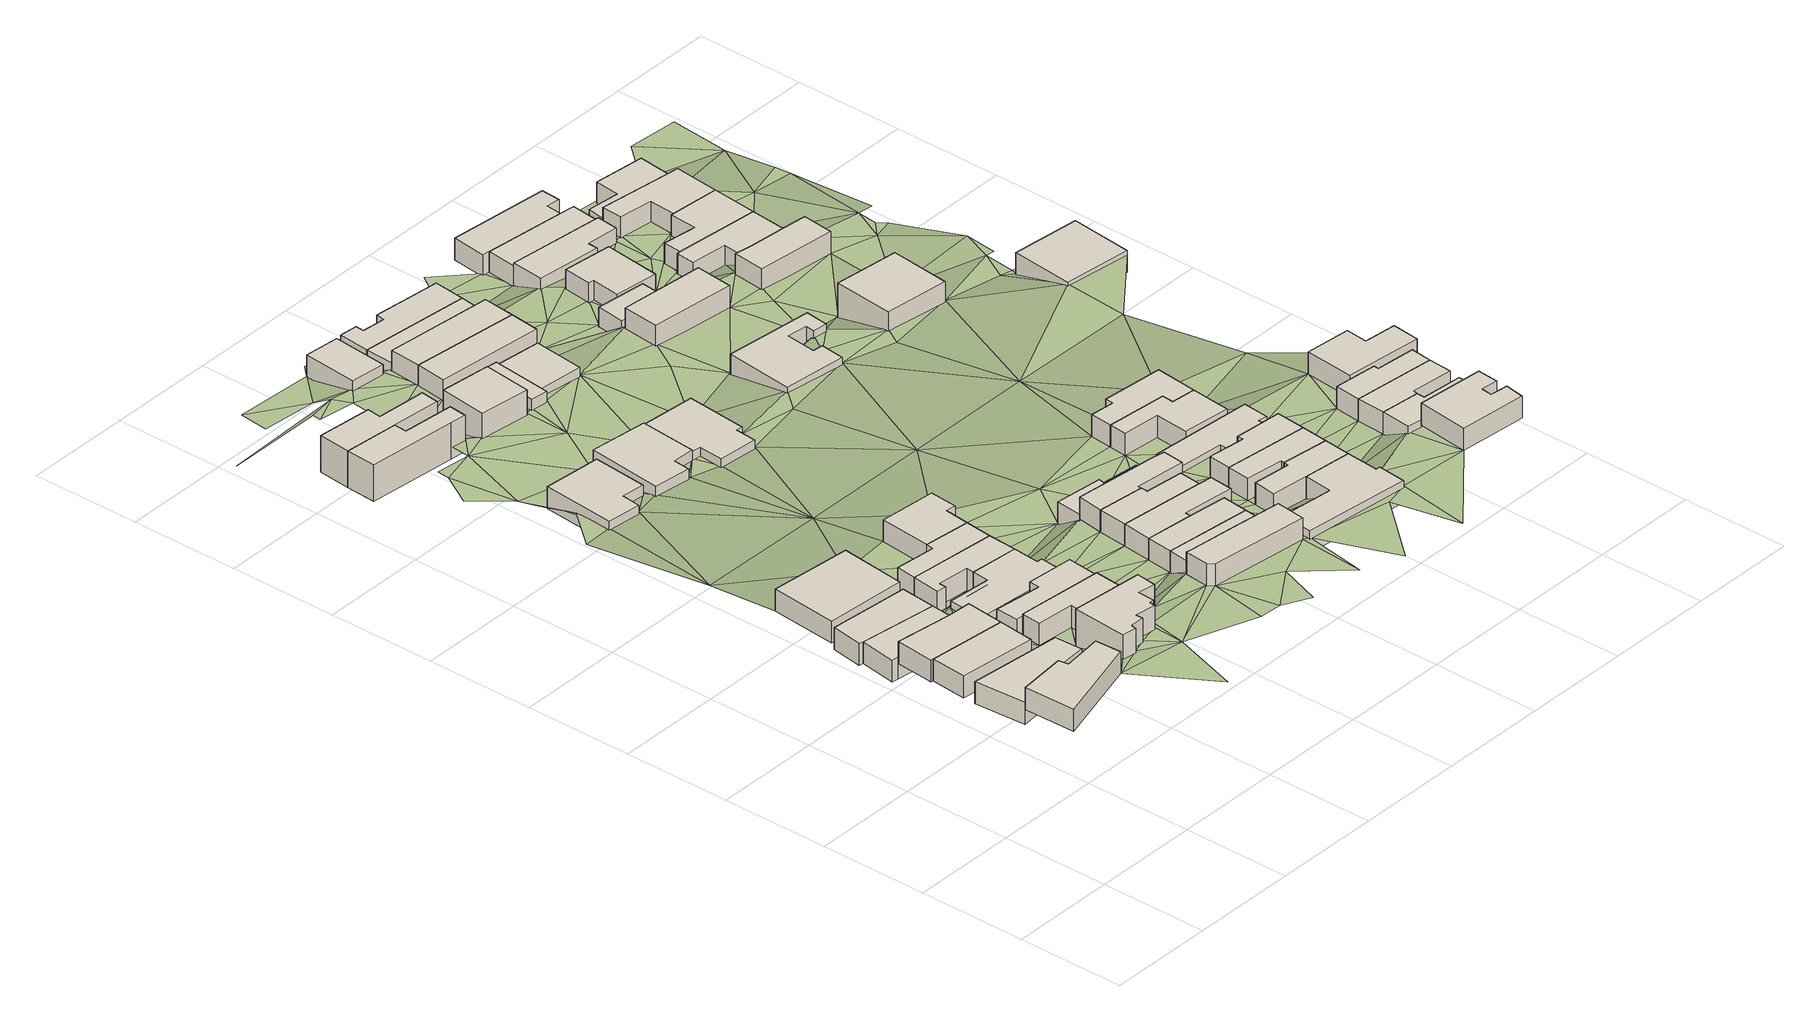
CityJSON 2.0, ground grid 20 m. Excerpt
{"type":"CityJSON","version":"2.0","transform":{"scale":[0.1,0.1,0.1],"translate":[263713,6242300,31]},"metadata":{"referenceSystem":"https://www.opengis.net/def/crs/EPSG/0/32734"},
"CityObjects":{
"building1":{"type":"Building","attributes":{"address":"45 Upper Park Road Walmer Estate Cape Town","building":"house","building:levels":1,"building_height":4.1,"plus_code":"4FRW3C8V+QG3","ground_height":52.94,"roof_height":57.04},"geometry":[{"type":"Solid","lod":"1","boundaries":[[[[0,1,2,3]],[[1,4,5,2]],[[4,6,7,5]],[[6,8,9,7]],[[8,10,11,9]],[[10,0,3,11]],[[3,2,5,7,9,11]],[[10,8,6,4,1,0]]]]}]},
"building2":{"type":"Building","attributes":{"address":"43 Upper Park Road Walmer Estate Cape Town","building":"house","building:levels":1,"building_height":4.1,"plus_code":"4FRW3C8V+QGM","ground_height":50.14,"roof_height":54.24},"geometry":[{"type":"Solid","lod":"1","boundaries":[[[[12,13,14,15]],[[13,16,17,14]],[[16,18,19,17]],[[18,20,21,19]],[[20,22,23,21]],[[22,12,15,23]],[[15,14,17,19,21,23]],[[22,20,18,16,13,12]]]]}]},
"building3":{"type":"Building","attributes":{"address":"41 Upper Park Road Walmer Estate Cape Town","building":"house","building:levels":1,"building_height":4.1,"plus_code":"4FRW3C8V+RGF","ground_height":50.14,"roof_height":54.24},"geometry":[{"type":"Solid","lod":"1","boundaries":[[[[24,25,26,27]],[[25,28,29,26]],[[28,30,31,29]],[[30,24,27,31]],[[27,26,29,31]],[[30,28,25,24]]]]}]},
"building4":{"type":"Building","attributes":{"address":"39 Upper Park Road Walmer Estate Cape Town","building":"house","building:levels":1,"building_height":4.1,"plus_code":"4FRW3C8V+RGV","ground_height":50.14,"roof_height":54.24},"geometry":[{"type":"Solid","lod":"1","boundaries":[[[[30,32,33,31]],[[32,34,35,33]],[[34,36,37,35]],[[36,38,39,37]],[[38,24,27,39]],[[24,30,31,27]],[[31,33,35,37,39,27]],[[24,38,36,34,32,30]]]]}]},
"building5":{"type":"Building","attributes":{"address":"37 Upper Park Road Walmer Estate Cape Town","building":"house","building:levels":1,"building_height":4.1,"plus_code":"4FRW3C8V+VGF","ground_height":47.2,"roof_height":51.3},"geometry":[{"type":"Solid","lod":"1","boundaries":[[[[40,41,42,43]],[[41,44,45,42]],[[44,46,47,45]],[[46,48,49,47]],[[48,50,51,49]],[[50,52,53,51]],[[52,40,43,53]],[[43,42,45,47,49,51,53]],[[52,50,48,46,44,41,40]]]]}]},
"building6":{"type":"Building","attributes":{"address":"35 Upper Park Road Walmer Estate Cape Town","building":"house","building:levels":1,"building_height":4.1,"plus_code":"4FRW3C8V+VGV","ground_height":47.2,"roof_height":51.3},"geometry":[{"type":"Solid","lod":"1","boundaries":[[[[48,54,55,49]],[[54,56,57,55]],[[56,58,59,57]],[[58,50,51,59]],[[50,48,49,51]],[[49,55,57,59,51]],[[50,58,56,54,48]]]]}]},
"building7":{"type":"Building","attributes":{"address":"33 Upper Park Road Walmer Estate Cape Town","building":"house","building:levels":1,"building_height":4.1,"plus_code":"4FRW3C8V+WGP","ground_height":47.2,"roof_height":51.3},"geometry":[{"type":"Solid","lod":"1","boundaries":[[[[60,61,62,63]],[[61,64,65,62]],[[64,66,67,65]],[[66,60,63,67]],[[63,62,65,67]],[[66,64,61,60]]]]}]},
"building8":{"type":"Building","attributes":{"address":"48 Upper Coventry Road Walmer Estate Cape Town","building":"house","building:levels":2,"building_height":6.9,"plus_code":"4FRW3C8V+QHH","ground_height":50.46,"roof_height":57.36},"geometry":[{"type":"Solid","lod":"1","boundaries":[[[[68,69,70,71]],[[69,72,73,70]],[[72,74,75,73]],[[74,76,77,75]],[[76,78,79,77]],[[78,80,81,79]],[[80,82,83,81]],[[82,84,85,83]],[[84,86,87,85]],[[86,88,89,87]],[[88,90,91,89]],[[90,68,71,91]],[[71,70,73,75,77,79,81,83,85,87,89,91]],[[90,88,86,84,82,80,78,76,74,72,69,68]]]]}]},
"building9":{"type":"Building","attributes":{"address":"46 Upper Coventry Road Walmer Estate Cape Town","building":"house","building:levels":1,"building_height":4.1,"plus_code":"4FRW3C8V+RJ2","ground_height":50.46,"roof_height":54.56},"geometry":[{"type":"Solid","lod":"1","boundaries":[[[[92,93,94,95]],[[93,96,97,94]],[[96,98,99,97]],[[98,100,101,99]],[[100,102,103,101]],[[102,92,95,103]],[[95,94,97,99,101,103]],[[102,100,98,96,93,92]]]]}]},
"building10":{"type":"Building","attributes":{"address":"44 Upper Coventry Road Walmer Estate Cape Town","building":"house","building:levels":1,"building_height":4.1,"plus_code":"4FRW3C8V+RJC","ground_height":50.14,"roof_height":54.24},"geometry":[{"type":"Solid","lod":"1","boundaries":[[[[104,105,106,107]],[[105,108,109,106]],[[108,110,111,109]],[[110,112,113,111]],[[112,114,115,113]],[[114,116,117,115]],[[116,104,107,117]],[[107,106,109,111,113,115,117]],[[116,114,112,110,108,105,104]]]]}]},
"building11":{"type":"Building","attributes":{"address":"42 Upper Coventry Road Walmer Estate Cape Town","building":"house","building:levels":1,"building_height":4.1,"plus_code":"4FRW3C8V+VJ6","ground_height":47.3,"roof_height":51.4},"geometry":[{"type":"Solid","lod":"1","boundaries":[[[[118,119,120,121]],[[119,122,123,120]],[[122,124,125,123]],[[124,126,127,125]],[[126,128,129,127]],[[128,130,131,129]],[[130,132,133,131]],[[132,118,121,133]],[[121,120,123,125,127,129,131,133]],[[132,130,128,126,124,122,119,118]]]]}]},
"building12":{"type":"Building","attributes":{"address":"40 Upper Coventry Road Walmer Estate Cape Town","building":"house","building:levels":1,"building_height":4.1,"plus_code":"4FRW3C8V+VJR","ground_height":47.3,"roof_height":51.4},"geometry":[{"type":"Solid","lod":"1","boundaries":[[[[134,135,136,137]],[[135,138,139,136]],[[138,140,141,139]],[[140,142,143,141]],[[142,144,145,143]],[[144,119,120,145]],[[119,118,121,120]],[[118,134,137,121]],[[137,136,139,141,143,145,120,121]],[[118,119,144,142,140,138,135,134]]]]}]},
"building13":{"type":"Building","attributes":{"address":"38 Upper Coventry Road Walmer Estate Cape Town","building":"house","building:levels":1,"building_height":4.1,"plus_code":"4FRW3C8V+WJ2","ground_height":47.3,"roof_height":51.4},"geometry":[{"type":"Solid","lod":"1","boundaries":[[[[146,147,148,149]],[[147,150,151,148]],[[150,135,136,151]],[[135,134,137,136]],[[134,152,153,137]],[[152,146,149,153]],[[149,148,151,136,137,153]],[[152,134,135,150,147,146]]]]}]},
"building14":{"type":"Building","attributes":{"address":"9 High Street Woodstock Cape Town","building":"house","building:levels":1,"building_height":4.1,"plus_code":"4FRW3C9V+4HM","ground_height":38.11,"roof_height":42.21},"geometry":[{"type":"Solid","lod":"1","boundaries":[[[[154,155,156,157]],[[155,158,159,156]],[[158,160,161,159]],[[160,162,163,161]],[[162,164,165,163]],[[164,154,157,165]],[[157,156,159,161,163,165]],[[164,162,160,158,155,154]]]]}]},
"building15":{"type":"Building","attributes":{"address":"36 Upper Coventry Road Walmer Estate Cape Town","building":"house","building:levels":1,"building_height":4.1,"plus_code":"4FRW3C8V+WJW","ground_height":47.3,"roof_height":51.4},"geometry":[{"type":"Solid","lod":"1","boundaries":[[[[146,152,153,149]],[[152,166,167,153]],[[166,168,169,167]],[[168,170,171,169]],[[170,172,173,171]],[[172,146,149,173]],[[149,153,167,169,171,173]],[[172,170,168,166,152,146]]]]}]},
"building16":{"type":"Building","attributes":{"address":"15 Park Road Woodstock Cape Town","building":"house","building:levels":2,"building_height":6.9,"plus_code":"4FRW3C9V+6GW","ground_height":35.65,"roof_height":42.55},"geometry":[{"type":"Solid","lod":"1","boundaries":[[[[174,175,176,177]],[[175,178,179,176]],[[178,180,181,179]],[[180,182,183,181]],[[182,184,185,183]],[[184,186,187,185]],[[186,174,177,187]],[[177,176,179,181,183,185,187]],[[186,184,182,180,178,175,174]]]]}]},
"building17":{"type":"Building","attributes":{"address":"13 Park Road Woodstock Cape Town","building":"house","building:levels":2,"building_height":6.9,"plus_code":"4FRW3C9V+7G8","ground_height":35.65,"roof_height":42.55},"geometry":[{"type":"Solid","lod":"1","boundaries":[[[[186,184,185,187]],[[184,188,189,185]],[[188,190,191,189]],[[190,192,193,191]],[[192,194,195,193]],[[194,196,197,195]],[[196,186,187,197]],[[187,185,189,191,193,195,197]],[[196,194,192,190,188,184,186]]]]}]},
"building18":{"type":"Building","attributes":{"address":"61 Upper Coventry Road Walmer Estate Cape Town","building":"house","building:levels":1,"building_height":4.1,"plus_code":"4FRW3C8V+QP7","ground_height":53.61,"roof_height":57.71},"geometry":[{"type":"Solid","lod":"1","boundaries":[[[[198,199,200,201]],[[199,202,203,200]],[[202,204,205,203]],[[204,206,207,205]],[[206,208,209,207]],[[208,210,211,209]],[[210,198,201,211]],[[201,200,203,205,207,209,211]],[[210,208,206,204,202,199,198]]]]}]},
"building19":{"type":"Building","attributes":{"address":"59 Upper Coventry Road Walmer Estate Cape Town","building":"house","building:levels":1,"building_height":4.1,"plus_code":"4FRW3C8V+QPM","ground_height":50.73,"roof_height":54.83},"geometry":[{"type":"Solid","lod":"1","boundaries":[[[[212,213,214,215]],[[213,216,217,214]],[[216,218,219,217]],[[218,220,221,219]],[[220,222,223,221]],[[222,212,215,223]],[[215,214,217,219,221,223]],[[222,220,218,216,213,212]]]]}]},
"building20":{"type":"Building","attributes":{"address":"57 Upper Coventry Road Walmer Estate Cape Town","building":"house","building:levels":1,"building_height":4.1,"plus_code":"4FRW3C8V+RP3","ground_height":50.73,"roof_height":54.83},"geometry":[{"type":"Solid","lod":"1","boundaries":[[[[222,220,221,223]],[[220,224,225,221]],[[224,226,227,225]],[[226,228,229,227]],[[228,222,223,229]],[[223,221,225,227,229]],[[228,226,224,220,222]]]]}]},
"building21":{"type":"Building","attributes":{"address":"7 High Street Woodstock Cape Town","building":"house","building:levels":1,"building_height":4.1,"plus_code":"4FRW3C9V+4JM","ground_height":38.11,"roof_height":42.21},"geometry":[{"type":"Solid","lod":"1","boundaries":[[[[230,231,232,233]],[[231,234,235,232]],[[234,236,237,235]],[[236,238,239,237]],[[238,240,241,239]],[[240,230,233,241]],[[233,232,235,237,239,241]],[[240,238,236,234,231,230]]]]}]},
"building22":{"type":"Building","attributes":{"address":"55 Upper Coventry Road Walmer Estate Cape Town","building":"house","building:levels":1,"building_height":4.1,"plus_code":"4FRW3C8V+RPG","ground_height":50.73,"roof_height":54.83},"geometry":[{"type":"Solid","lod":"1","boundaries":[[[[228,226,227,229]],[[226,242,243,227]],[[242,244,245,243]],[[244,246,247,245]],[[246,248,249,247]],[[248,250,251,249]],[[250,228,229,251]],[[229,227,243,245,247,249,251]],[[250,248,246,244,242,226,228]]]]}]},
"building23":{"type":"Building","attributes":{"address":"53 Upper Coventry Road Walmer Estate Cape Town","building":"house","building:levels":1,"building_height":4.1,"plus_code":"4FRW3C8V+RPP","ground_height":50.73,"roof_height":54.83},"geometry":[{"type":"Solid","lod":"1","boundaries":[[[[250,248,249,251]],[[248,252,253,249]],[[252,254,255,253]],[[254,256,257,255]],[[256,258,259,257]],[[258,250,251,259]],[[251,249,253,255,257,259]],[[258,256,254,252,248,250]]]]}]},
"building24":{"type":"Building","attributes":{"address":"6 High Street Woodstock Cape Town","building":"house","building:levels":2,"building_height":6.9,"plus_code":"4FRW3C9V+6JJ","ground_height":35.65,"roof_height":42.55},"geometry":[{"type":"Solid","lod":"1","boundaries":[[[[260,261,262,263]],[[261,264,265,262]],[[264,266,267,265]],[[266,260,263,267]],[[263,262,265,267]],[[266,264,261,260]]]]}]},
"building25":{"type":"Building","attributes":{"address":"51 Upper Coventry Road Walmer Estate Cape Town","building":"house","building:levels":1,"building_height":4.1,"plus_code":"4FRW3C8V+VP4","ground_height":50.73,"roof_height":54.83},"geometry":[{"type":"Solid","lod":"1","boundaries":[[[[258,256,257,259]],[[256,268,269,257]],[[268,270,271,269]],[[270,272,273,271]],[[272,274,275,273]],[[274,276,277,275]],[[276,258,259,277]],[[259,257,269,271,273,275,277]],[[276,274,272,270,268,256,258]]]]}]},
"building26":{"type":"Building","attributes":{"address":"49 Upper Coventry Road Walmer Estate Cape Town","building":"house","building:levels":1,"building_height":4.1,"plus_code":"4FRW3C8V+VPG","ground_height":47.44,"roof_height":51.54},"geometry":[{"type":"Solid","lod":"1","boundaries":[[[[278,279,280,281]],[[279,282,283,280]],[[282,284,285,283]],[[284,286,287,285]],[[286,288,289,287]],[[288,278,281,289]],[[281,280,283,285,287,289]],[[288,286,284,282,279,278]]]]}]},
"building27":{"type":"Building","attributes":{"address":"5 High Street Woodstock Cape Town","building":"house","building:levels":1,"building_height":4.1,"plus_code":"4FRW3C9V+4MF","ground_height":37.8,"roof_height":41.9},"geometry":[{"type":"Solid","lod":"1","boundaries":[[[[290,291,292,293]],[[291,294,295,292]],[[294,296,297,295]],[[296,298,299,297]],[[298,300,301,299]],[[300,302,303,301]],[[302,304,305,303]],[[304,290,293,305]],[[293,292,295,297,299,301,303,305]],[[304,302,300,298,296,294,291,290]]]]}]},
"building28":{"type":"Building","attributes":{"building":"yes","building:levels":1,"building_height":4.1,"plus_code":"4FRW3C9V+8JJ","ground_height":33.13,"roof_height":37.23},"geometry":[{"type":"Solid","lod":"1","boundaries":[[[[306,307,308,309]],[[307,310,311,308]],[[310,312,313,311]],[[312,306,309,313]],[[309,308,311,313]],[[312,310,307,306]]]]}]},
"building29":{"type":"Building","attributes":{"building":"garage","building:levels":1,"building_height":4.1,"plus_code":"4FRW3C9V+6JX","ground_height":35.65,"roof_height":39.75},"geometry":[{"type":"Solid","lod":"1","boundaries":[[[[314,315,316,317]],[[315,318,319,316]],[[318,320,321,319]],[[320,322,323,321]],[[322,314,317,323]],[[317,316,319,321,323]],[[322,320,318,315,314]]]]}]},
"building30":{"type":"Building","attributes":{"address":"48 Upper Duke Street Walmer Estate Cape Town","building":"house","building:levels":1,"building_height":4.1,"plus_code":"4FRW3C8V+QR6","ground_height":50.73,"roof_height":54.83},"geometry":[{"type":"Solid","lod":"1","boundaries":[[[[324,325,326,327]],[[325,328,329,326]],[[328,330,331,329]],[[330,332,333,331]],[[332,334,335,333]],[[334,336,337,335]],[[336,338,339,337]],[[338,324,327,339]],[[327,326,329,331,333,335,337,339]],[[338,336,334,332,330,328,325,324]]]]}]},
"building31":{"type":"Building","attributes":{"address":"28 Coventry Road Woodstock Cape Town","building":"house","building:levels":1,"building_height":4.1,"plus_code":"4FRW3C9V+6MV","ground_height":35.07,"roof_height":39.17},"geometry":[{"type":"Solid","lod":"1","boundaries":[[[[340,341,342,343]],[[341,344,345,342]],[[344,346,347,345]],[[346,340,343,347]],[[343,342,345,347]],[[346,344,341,340]]]]}]},
"building32":{"type":"Building","attributes":{"address":"46 Upper Duke Street Walmer Estate Cape Town","building":"house","building:levels":1,"building_height":4.1,"plus_code":"4FRW3C8V+QRV","ground_height":50.73,"roof_height":54.83},"geometry":[{"type":"Solid","lod":"1","boundaries":[[[[324,348,349,327]],[[348,350,351,349]],[[350,352,353,351]],[[352,354,355,353]],[[354,356,357,355]],[[356,325,326,357]],[[325,324,327,326]],[[327,349,351,353,355,357,326]],[[325,356,354,352,350,348,324]]]]}]},
"building33":{"type":"Building","attributes":{"address":"26 Coventry Road Woodstock Cape Town","building":"house","building:levels":1,"building_height":4.1,"plus_code":"4FRW3C9V+7MF","ground_height":35.07,"roof_height":39.17},"geometry":[{"type":"Solid","lod":"1","boundaries":[[[[358,359,360,361]],[[359,362,363,360]],[[362,364,365,363]],[[364,358,361,365]],[[361,360,363,365]],[[364,362,359,358]]]]}]},
"building34":{"type":"Building","attributes":{"address":"44 Upper Duke Street Walmer Estate Cape Town","building":"house","building:levels":1,"building_height":4.1,"plus_code":"4FRW3C8V+RR7","ground_height":50.73,"roof_height":54.83},"geometry":[{"type":"Solid","lod":"1","boundaries":[[[[348,366,367,349]],[[366,368,369,367]],[[368,370,371,369]],[[370,372,373,371]],[[372,350,351,373]],[[350,348,349,351]],[[349,367,369,371,373,351]],[[350,372,370,368,366,348]]]]}]},
"building35":{"type":"Building","attributes":{"address":"24 Coventry Road Woodstock Cape Town","building":"house","building:levels":1,"building_height":4.1,"plus_code":"4FRW3C9V+8M3","ground_height":35.07,"roof_height":39.17},"geometry":[{"type":"Solid","lod":"1","boundaries":[[[[364,374,375,365]],[[374,376,377,375]],[[376,358,361,377]],[[358,364,365,361]],[[365,375,377,361]],[[358,376,374,364]]]]}]},
"building36":{"type":"Building","attributes":{"address":"42 Upper Duke Street Walmer Estate Cape Town","building":"house","building:levels":1,"building_height":4.1,"plus_code":"4FRW3C8V+RRG","ground_height":50.73,"roof_height":54.83},"geometry":[{"type":"Solid","lod":"1","boundaries":[[[[366,378,379,367]],[[378,380,381,379]],[[380,382,383,381]],[[382,384,385,383]],[[384,368,369,385]],[[368,366,367,369]],[[367,379,381,383,385,369]],[[368,384,382,380,378,366]]]]}]},
"building37":{"type":"Building","attributes":{"address":"22 Coventry Road Woodstock Cape Town","building":"house","building:levels":1,"building_height":4.1,"plus_code":"4FRW3C9V+8MF","ground_height":32.68,"roof_height":36.78},"geometry":[{"type":"Solid","lod":"1","boundaries":[[[[386,387,388,389]],[[387,390,391,388]],[[390,392,393,391]],[[392,386,389,393]],[[389,388,391,393]],[[392,390,387,386]]]]}]},
"building38":{"type":"Building","attributes":{"address":"40 Upper Duke Street Walmer Estate Cape Town","building":"house","building:levels":1,"building_height":4.1,"plus_code":"4FRW3C8V+VR8","ground_height":47.42,"roof_height":51.52},"geometry":[{"type":"Solid","lod":"1","boundaries":[[[[394,395,396,397]],[[395,398,399,396]],[[398,400,401,399]],[[400,402,403,401]],[[402,404,405,403]],[[404,406,407,405]],[[406,408,409,407]],[[408,394,397,409]],[[397,396,399,401,403,405,407,409]],[[408,406,404,402,400,398,395,394]]]]}]},
"building39":{"type":"Building","attributes":{"address":"20 Coventry Road Woodstock Cape Town","building":"house","building:levels":1,"building_height":4.1,"plus_code":"4FRW3C9V+8MV","ground_height":32.68,"roof_height":36.78},"geometry":[{"type":"Solid","lod":"1","boundaries":[[[[387,410,411,388]],[[410,412,413,411]],[[412,414,415,413]],[[414,416,417,415]],[[416,418,419,417]],[[418,420,421,419]],[[420,390,391,421]],[[390,387,388,391]],[[388,411,413,415,417,419,421,391]],[[390,420,418,416,414,412,410,387]]]]}]},
"building40":{"type":"Building","attributes":{"address":"38 Upper Duke Street Walmer Estate Cape Town","building":"house","building:levels":1,"building_height":4.1,"plus_code":"4FRW3C8V+VRQ","ground_height":47.42,"roof_height":51.52},"geometry":[{"type":"Solid","lod":"1","boundaries":[[[[422,423,424,425]],[[423,426,427,424]],[[426,428,429,427]],[[428,430,431,429]],[[430,432,433,431]],[[432,434,435,433]],[[434,436,437,435]],[[436,422,425,437]],[[425,424,427,429,431,433,435,437]],[[436,434,432,430,428,426,423,422]]]]}]},
"building41":{"type":"Building","attributes":{"address":"36 Upper Duke Street Walmer Estate Cape Town","building":"house","building:levels":1,"building_height":4.1,"plus_code":"4FRW3C8V+WR8","ground_height":47.42,"roof_height":51.52},"geometry":[{"type":"Solid","lod":"1","boundaries":[[[[428,426,427,429]],[[426,423,424,427]],[[423,422,425,424]],[[422,438,439,425]],[[438,440,441,439]],[[440,442,443,441]],[[442,444,445,443]],[[444,428,429,445]],[[429,427,424,425,439,441,443,445]],[[444,442,440,438,422,423,426,428]]]]}]},
"building42":{"type":"Building","attributes":{"address":"31 Coventry Road Woodstock Cape Town","building":"house","building:levels":1,"building_height":4.1,"plus_code":"4FRW3C9V+4QM","ground_height":37.18,"roof_height":41.28},"geometry":[{"type":"Solid","lod":"1","boundaries":[[[[446,447,448,449]],[[447,450,451,448]],[[450,452,453,451]],[[452,454,455,453]],[[454,456,457,455]],[[456,458,459,457]],[[458,460,461,459]],[[460,462,463,461]],[[462,464,465,463]],[[464,446,449,465]],[[449,448,451,453,455,457,459,461,463,465]],[[464,462,460,458,456,454,452,450,447,446]]]]}]},
"building43":{"type":"Building","attributes":{"address":"27 Coventry Road Woodstock Cape Town","building":"house","building:levels":1,"building_height":4.1,"plus_code":"4FRW3C9V+6QW","ground_height":34.33,"roof_height":38.43},"geometry":[{"type":"Solid","lod":"1","boundaries":[[[[466,467,468,469]],[[467,470,471,468]],[[470,472,473,471]],[[472,466,469,473]],[[469,468,471,473]],[[472,470,467,466]]]]}]},
"building44":{"type":"Building","attributes":{"address":"29 Coventry Road Woodstock Cape Town","building":"house","building:levels":1,"building_height":4.1,"plus_code":"4FRW3C9V+6Q8","ground_height":37.18,"roof_height":41.28},"geometry":[{"type":"Solid","lod":"1","boundaries":[[[[474,475,476,477]],[[475,478,479,476]],[[478,480,481,479]],[[480,474,477,481]],[[477,476,479,481]],[[480,478,475,474]]]]}]},
"building45":{"type":"Building","attributes":{"address":"Fouza Physiotherapy 47 Upper Duke Street Walmer Estate Cape Town","building":"yes","building:levels":1,"operator":"Fouza Abrahams","building_height":4.1,"plus_code":"4FRW3C8V+PWW","ground_height":53.66,"roof_height":57.76},"geometry":[{"type":"Solid","lod":"1","boundaries":[[[[482,483,484,485]],[[483,486,487,484]],[[486,488,489,487]],[[488,490,491,489]],[[490,492,493,491]],[[492,494,495,493]],[[494,496,497,495]],[[496,482,485,497]],[[485,484,487,489,491,493,495,497]],[[496,494,492,490,488,486,483,482]]]]}]},
"building46":{"type":"Building","attributes":{"address":"45 Upper Duke Street Walmer Estate Cape Town","building":"house","building:levels":1,"building_height":4.1,"plus_code":"4FRW3C8V+QWH","ground_height":50.56,"roof_height":54.66},"geometry":[{"type":"Solid","lod":"1","boundaries":[[[[498,499,500,501]],[[499,502,503,500]],[[502,504,505,503]],[[504,506,507,505]],[[506,508,509,507]],[[508,510,511,509]],[[510,498,501,511]],[[501,500,503,505,507,509,511]],[[510,508,506,504,502,499,498]]]]}]},
"building47":{"type":"Building","attributes":{"address":"43 Upper Duke Street Walmer Estate Cape Town","building":"house","building:levels":1,"building_height":4.1,"plus_code":"4FRW3C8V+QWX","ground_height":50.56,"roof_height":54.66},"geometry":[{"type":"Solid","lod":"1","boundaries":[[[[512,498,501,513]],[[498,510,511,501]],[[510,514,515,511]],[[514,516,517,515]],[[516,518,519,517]],[[518,512,513,519]],[[513,501,511,515,517,519]],[[518,516,514,510,498,512]]]]}]},
"building48":{"type":"Building","attributes":{"address":"41 Upper Duke Street Walmer Estate Cape Town","building":"house","building:levels":1,"building_height":4.1,"plus_code":"4FRW3C8V+RW9","ground_height":50.56,"roof_height":54.66},"geometry":[{"type":"Solid","lod":"1","boundaries":[[[[512,518,519,513]],[[518,520,521,519]],[[520,522,523,521]],[[522,524,525,523]],[[524,526,527,525]],[[526,512,513,527]],[[513,519,521,523,525,527]],[[526,524,522,520,518,512]]]]}]},
"building49":{"type":"Building","attributes":{"address":"25 Coventry Road Woodstock Cape Town","building":"house","building:levels":1,"building_height":4.1,"plus_code":"4FRW3C9V+7Q9","ground_height":34.33,"roof_height":38.43},"geometry":[{"type":"Solid","lod":"1","boundaries":[[[[528,529,530,531]],[[529,532,533,530]],[[532,534,535,533]],[[534,536,537,535]],[[536,538,539,537]],[[538,528,531,539]],[[531,530,533,535,537,539]],[[538,536,534,532,529,528]]]]}]},
"building50":{"type":"Building","attributes":{"address":"39 Upper Duke Street Walmer Estate Cape Town","building":"house","building:levels":1,"building_height":4.1,"plus_code":"4FRW3C8V+RXR","ground_height":50.56,"roof_height":54.66},"geometry":[{"type":"Solid","lod":"1","boundaries":[[[[540,541,542,543]],[[541,544,545,542]],[[544,546,547,545]],[[546,548,549,547]],[[548,550,551,549]],[[550,540,543,551]],[[543,542,545,547,549,551]],[[550,548,546,544,541,540]]]]}]},
"building51":{"type":"Building","attributes":{"address":"23 Coventry Road Woodstock Cape Town","building":"house","building:levels":1,"building_height":4.1,"plus_code":"4FRW3C9V+8R6","ground_height":32.68,"roof_height":36.78},"geometry":[{"type":"Solid","lod":"1","boundaries":[[[[552,553,554,555]],[[553,556,557,554]],[[556,558,559,557]],[[558,560,561,559]],[[560,562,563,561]],[[562,552,555,563]],[[555,554,557,559,561,563]],[[562,560,558,556,553,552]]]]}]},
"building52":{"type":"Building","attributes":{"address":"24 Duke Street Woodstock Cape Town","building":"house","building:levels":2,"building_height":6.9,"plus_code":"4FRW3C9V+4VG","ground_height":36.64,"roof_height":43.54},"geometry":[{"type":"Solid","lod":"1","boundaries":[[[[564,565,566,567]],[[565,568,569,566]],[[568,570,571,569]],[[570,564,567,571]],[[567,566,569,571]],[[570,568,565,564]]]]}]},
"building53":{"type":"Building","attributes":{"address":"21 Coventry Road Woodstock Cape Town","building":"house","building:levels":1,"building_height":4.1,"plus_code":"4FRW3C9V+8RM","ground_height":32.12,"roof_height":36.22},"geometry":[{"type":"Solid","lod":"1","boundaries":[[[[572,573,574,575]],[[573,576,577,574]],[[576,578,579,577]],[[578,580,581,579]],[[580,572,575,581]],[[575,574,577,579,581]],[[580,578,576,573,572]]]]}]},
"building54":{"type":"Building","attributes":{"address":"19 Coventry Road Woodstock Cape Town","building":"house","building:levels":1,"building_height":4.1,"plus_code":"4FRW3C9V+9R3","ground_height":32.12,"roof_height":36.22},"geometry":[{"type":"Solid","lod":"1","boundaries":[[[[582,583,584,585]],[[583,580,581,584]],[[580,578,579,581]],[[578,586,587,579]],[[586,588,589,587]],[[588,590,591,589]],[[590,582,585,591]],[[585,584,581,579,587,589,591]],[[590,588,586,578,580,583,582]]]]}]},
"building55":{"type":"Building","attributes":{"address":"22 Duke Street Woodstock Cape Town","building":"house","building:levels":1,"building_height":4.1,"plus_code":"4FRW3C9V+6V4","ground_height":36.64,"roof_height":40.74},"geometry":[{"type":"Solid","lod":"1","boundaries":[[[[592,593,594,595]],[[593,596,597,594]],[[596,598,599,597]],[[598,600,601,599]],[[600,602,603,601]],[[602,592,595,603]],[[595,594,597,599,601,603]],[[602,600,598,596,593,592]]]]}]},
"building56":{"type":"Building","attributes":{"address":"20 Duke Street Woodstock Cape Town","building":"house","building:levels":1,"building_height":4.1,"plus_code":"4FRW3C9V+6VH","ground_height":33.75,"roof_height":37.85},"geometry":[{"type":"Solid","lod":"1","boundaries":[[[[604,605,606,607]],[[605,608,609,606]],[[608,610,611,609]],[[610,612,613,611]],[[612,614,615,613]],[[614,616,617,615]],[[616,604,607,617]],[[607,606,609,611,613,615,617]],[[616,614,612,610,608,605,604]]]]}]},
"building57":{"type":"Building","attributes":{"address":"18 Duke Street Woodstock Cape Town","building":"house","building:levels":1,"building_height":4.1,"plus_code":"4FRW3C9V+7V9","ground_height":33.75,"roof_height":37.85},"geometry":[{"type":"Solid","lod":"1","boundaries":[[[[605,618,619,606]],[[618,620,621,619]],[[620,622,623,621]],[[622,624,625,623]],[[624,626,627,625]],[[626,608,609,627]],[[608,605,606,609]],[[606,619,621,623,625,627,609]],[[608,626,624,622,620,618,605]]]]}]},
"building58":{"type":"Building","attributes":{"address":"16 Duke Street Woodstock Cape Town","building":"house","building:levels":1,"building_height":4.1,"plus_code":"4FRW3C9V+7WR","ground_height":33.75,"roof_height":37.85},"geometry":[{"type":"Solid","lod":"1","boundaries":[[[[618,628,629,619]],[[628,630,631,629]],[[630,632,633,631]],[[632,634,635,633]],[[634,620,621,635]],[[620,618,619,621]],[[619,629,631,633,635,621]],[[620,634,632,630,628,618]]]]}]},
"building59":{"type":"Building","attributes":{"address":"14 Duke Street Woodstock Cape Town","building":"house","building:levels":1,"building_height":4.1,"plus_code":"4FRW3C9V+8VH","ground_height":31.58,"roof_height":35.68},"geometry":[{"type":"Solid","lod":"1","boundaries":[[[[636,637,638,639]],[[637,640,641,638]],[[640,642,643,641]],[[642,644,645,643]],[[644,646,647,645]],[[646,636,639,647]],[[639,638,641,643,645,647]],[[646,644,642,640,637,636]]]]}]},
"building60":{"type":"Building","attributes":{"address":"23 Duke Street Woodstock Cape Town","building":"house","building:levels":1,"building_height":4.1,"plus_code":"4FRW3C9V+3X8","ground_height":39.77,"roof_height":43.87},"geometry":[{"type":"Solid","lod":"1","boundaries":[[[[648,649,650,651]],[[649,652,653,650]],[[652,654,655,653]],[[654,648,651,655]],[[651,650,653,655]],[[654,652,649,648]]]]}]},
"terrain1":{"type":"TINRelief","geometry":[{"type":"CompositeSurface","lod":"1","boundaries":[[[0,10,8]],[[0,656,657]],[[22,20,28]],[[8,656,0]],[[658,8,6]],[[658,656,8]],[[659,658,6]],[[96,28,20]],[[28,114,30]],[[34,660,661]],[[114,28,96]],[[72,20,656]],[[656,658,72]],[[34,32,660]],[[662,663,6]],[[96,20,72]],[[30,114,112]],[[6,663,659]],[[112,32,30]],[[114,96,93]],[[64,61,54]],[[112,664,32]],[[659,665,666]],[[660,32,667]],[[48,660,667]],[[664,667,32]],[[96,72,98]],[[665,659,663]],[[668,669,60]],[[48,667,138]],[[54,48,138]],[[670,664,112]],[[100,98,72]],[[665,671,672]],[[663,671,665]],[[140,138,667]],[[138,135,54]],[[64,54,135]],[[112,673,670]],[[100,72,69]],[[671,663,674]],[[667,675,140]],[[64,135,150]],[[676,671,674]],[[64,150,668]],[[144,142,140]],[[677,669,678]],[[679,664,670]],[[680,681,674]],[[119,140,675]],[[102,100,69]],[[119,144,140]],[[663,204,674]],[[668,150,146]],[[682,678,669]],[[668,683,669]],[[680,674,204]],[[146,150,147]],[[206,663,684]],[[678,685,677]],[[679,670,686]],[[204,663,206]],[[146,172,668]],[[69,680,202]],[[682,669,683]],[[222,102,69]],[[678,687,685]],[[222,92,102]],[[202,680,204]],[[206,684,688]],[[668,172,683]],[[689,685,687]],[[690,691,689]],[[692,118,693]],[[92,228,686]],[[222,69,202]],[[679,686,250]],[[228,92,222]],[[688,694,206]],[[258,692,679]],[[695,682,696]],[[202,199,222]],[[689,697,690]],[[688,698,694]],[[689,687,231]],[[690,697,699]],[[228,250,686]],[[276,118,692]],[[700,682,683]],[[696,682,700]],[[683,172,170]],[[134,118,288]],[[679,250,258]],[[168,166,152]],[[689,231,697]],[[152,134,288]],[[231,687,164]],[[164,696,700]],[[692,258,276]],[[188,701,702]],[[700,683,703]],[[206,694,208]],[[704,705,706]],[[168,152,288]],[[707,708,709]],[[276,288,118]],[[231,164,700]],[[710,706,705]],[[697,711,712]],[[700,703,713]],[[188,702,180]],[[711,697,714]],[[710,190,706]],[[703,683,715]],[[208,694,716]],[[717,718,719]],[[170,168,720]],[[714,180,711]],[[697,231,721]],[[707,709,722]],[[723,724,198]],[[721,714,697]],[[725,713,703]],[[720,168,288]],[[726,683,170]],[[180,714,264]],[[713,725,727]],[[264,188,180]],[[728,707,722]],[[190,188,264]],[[715,683,729]],[[208,716,730]],[[725,703,715]],[[210,723,198]],[[224,242,226]],[[231,230,721]],[[190,731,706]],[[718,310,719]],[[715,732,725]],[[730,733,208]],[[707,728,734]],[[735,714,721]],[[734,718,707]],[[190,264,731]],[[210,208,733]],[[723,210,733]],[[733,220,723]],[[728,706,736]],[[288,286,720]],[[729,683,726]],[[242,224,244]],[[170,720,726]],[[254,252,256]],[[268,256,252]],[[224,220,244]],[[718,734,310]],[[706,731,736]],[[356,220,733]],[[736,734,728]],[[721,737,735]],[[261,731,264]],[[730,738,739]],[[356,244,220]],[[737,721,740]],[[268,252,270]],[[737,261,735]],[[284,282,286]],[[246,252,248]],[[741,734,736]],[[356,733,742]],[[244,356,354]],[[370,246,244]],[[729,743,744]],[[745,721,230]],[[246,270,252]],[[354,370,244]],[[315,261,737]],[[315,731,261]],[[430,720,286]],[[370,368,246]],[[736,746,741]],[[721,745,740]],[[747,310,307]],[[731,315,314]],[[246,384,270]],[[282,274,272]],[[384,246,368]],[[748,741,746]],[[749,730,739]],[[325,356,742]],[[282,430,286]],[[272,270,750]],[[751,743,729]],[[350,370,354]],[[748,307,741]],[[230,304,745]],[[750,270,384]],[[444,726,720]],[[729,726,751]],[[745,752,740]],[[282,272,402]],[[747,307,753]],[[272,750,402]],[[350,354,352]],[[307,748,753]],[[370,350,372]],[[428,720,430]],[[282,402,430]],[[720,428,444]],[[731,314,362]],[[754,304,743]],[[749,739,755]],[[750,384,756]],[[743,751,754]],[[382,380,384]],[[384,380,756]],[[757,753,758]],[[434,430,402]],[[759,758,760]],[[304,761,745]],[[314,346,362]],[[759,762,758]],[[758,762,757]],[[763,324,764]],[[749,755,483]],[[765,304,754]],[[751,726,766]],[[432,430,434]],[[761,304,765]],[[726,444,767]],[[768,757,762]],[[769,434,402]],[[763,749,483]],[[440,444,442]],[[346,745,770]],[[771,745,761]],[[754,751,766]],[[763,772,324]],[[346,770,362]],[[726,767,766]],[[768,762,410]],[[348,324,498]],[[770,745,771]],[[444,440,767]],[[761,765,771]],[[364,362,773]],[[483,772,763]],[[436,434,769]],[[366,348,512]],[[378,774,775]],[[773,374,364]],[[324,772,498]],[[776,362,770]],[[526,378,366]],[[362,777,773]],[[777,362,776]],[[778,768,410]],[[512,348,498]],[[436,769,422]],[[767,440,438]],[[526,774,378]],[[483,482,772]],[[410,387,778]],[[526,366,512]],[[779,387,374]],[[771,765,475]],[[779,374,773]],[[450,780,781]],[[776,770,782]],[[773,777,783]],[[774,548,769]],[[450,781,784]],[[387,552,778]],[[785,766,767]],[[422,769,548]],[[450,784,452]],[[786,781,766]],[[774,526,548]],[[781,787,784]],[[475,765,458]],[[777,788,783]],[[552,387,779]],[[789,773,783]],[[779,773,789]],[[788,777,472]],[[778,790,791]],[[766,785,786]],[[422,792,438]],[[786,787,781]],[[782,770,478]],[[783,788,793]],[[552,790,778]],[[526,550,548]],[[550,526,524]],[[494,492,490]],[[794,767,438]],[[422,548,792]],[[528,788,472]],[[510,508,506]],[[490,488,494]],[[506,514,510]],[[458,787,795]],[[472,782,528]],[[785,767,796]],[[552,797,790]],[[786,795,787]],[[789,798,779]],[[782,478,528]],[[458,799,475]],[[514,506,516]],[[799,458,795]],[[785,796,786]],[[550,524,540]],[[520,524,522]],[[799,800,475]],[[794,438,792]],[[529,798,789]],[[475,801,478]],[[528,478,802]],[[546,792,548]],[[801,475,800]],[[524,520,540]],[[796,767,803]],[[528,804,529]],[[802,478,801]],[[802,805,528]],[[794,803,767]],[[805,806,528]],[[804,528,806]],[[807,798,529]],[[798,807,808]],[[600,799,795]],[[806,805,809]],[[804,807,529]],[[800,799,600]],[[802,801,810]],[[801,811,810]],[[570,600,795]],[[812,807,804]],[[813,804,806]],[[807,812,814]],[[812,804,813]],[[815,814,812]],[[816,813,806]],[[586,578,588]],[[817,796,803]],[[818,814,815]],[[588,578,576]],[[576,814,818]],[[570,796,819]],[[576,820,588]],[[820,576,818]],[[812,813,821]],[[819,796,817]],[[590,588,820]],[[821,813,822]],[[803,823,817]],[[794,824,803]],[[825,820,818]],[[826,600,570]],[[823,827,817]],[[817,827,819]],[[592,602,605]],[[825,828,820]],[[829,570,819]],[[602,600,826]],[[826,570,829]],[[823,654,827]],[[830,605,602]],[[819,831,829]],[[602,826,830]],[[832,618,605]],[[826,829,833]],[[826,833,834]],[[834,830,826]],[[830,832,605]],[[618,832,628]],[[832,830,835]],[[830,836,835]],[[637,628,837]],[[628,832,837]],[[832,835,838]],[[837,839,637]],[[838,837,832]],[[840,839,837]]]}]}
},
"vertices":[
[143,213,219],[52,204,219],[52,204,260],[143,213,260],[54,107,219],[54,107,260],[224,155,219],[224,155,260],[222,204,219],[222,204,260],[146,195,219],[146,195,260],
[52,204,191],[143,213,191],[143,213,232],[52,204,232],[142,227,191],[142,227,232],[223,233,191],[223,233,232],[221,285,191],[221,285,232],[46,301,191],[46,301,232],
[53,391,191],[47,324,191],[47,324,232],[53,391,232],[192,310,191],[192,310,232],[199,377,191],[199,377,232],
[206,448,191],[206,448,232],[161,451,191],[161,451,232],[55,464,191],[55,464,232],[48,391,191],[48,391,232],
[55,464,162],[161,451,162],[161,451,203],[55,464,203],[163,462,162],[163,462,203],[193,460,162],[193,460,203],[198,515,162],[198,515,203],[52,533,162],[52,533,203],[42,465,162],[42,465,203],
[204,580,162],[204,580,203],[53,593,162],[53,593,203],[44,534,162],[44,534,203],
[76,732,162],[64,607,162],[64,607,203],[76,732,203],[216,597,162],[216,597,203],[229,718,162],[229,718,203],
[396,231,195],[401,269,195],[401,269,264],[396,231,264],[265,281,195],[265,281,264],[257,179,195],[257,179,264],[284,175,195],[284,175,264],[286,185,195],[286,185,264],[313,185,195],[313,185,264],[313,198,195],[313,198,264],[352,194,195],[352,194,264],[353,204,195],[353,204,264],[362,205,195],[362,205,264],[364,236,195],[364,236,264],
[395,348,195],[234,362,195],[234,362,236],[395,348,236],[230,325,195],[230,325,236],[300,319,195],[300,319,236],[298,296,195],[298,296,236],[390,288,195],[390,288,236],
[395,348,191],[401,408,191],[401,408,232],[395,348,232],[313,415,191],[313,415,232],[311,395,191],[311,395,232],[222,405,191],[222,405,232],[220,363,191],[220,363,232],[234,362,191],[234,362,232],
[400,519,163],[309,526,163],[309,526,204],[400,519,204],[306,495,163],[306,495,204],[225,501,163],[225,501,204],[219,435,163],[219,435,204],[402,421,163],[402,421,204],[406,469,163],[406,469,204],[396,469,163],[396,469,204],
[403,572,163],[239,587,163],[239,587,204],[403,572,204],[232,534,163],[232,534,204],[250,532,163],[250,532,204],[251,545,163],[251,545,204],[310,540,163],[310,540,204],
[321,631,163],[319,617,163],[319,617,204],[321,631,204],[243,624,163],[243,624,204],[408,622,163],[408,622,204],
[169,1273,71],[157,1137,71],[157,1137,112],[169,1273,112],[221,1131,71],[221,1131,112],[225,1166,71],[225,1166,112],[268,1162,71],[268,1162,112],[277,1264,71],[277,1264,112],
[413,668,163],[413,668,204],[432,666,163],[432,666,204],[436,718,163],[436,718,204],[330,727,163],[330,727,204],
[38,1515,47],[204,1499,47],[204,1499,115],[38,1515,115],[235,1496,47],[235,1496,115],[238,1529,47],[238,1529,115],[142,1538,47],[142,1538,115],[144,1562,47],[144,1562,115],[41,1571,47],[41,1571,115],
[236,1553,47],[236,1553,115],[240,1587,47],[240,1587,115],[147,1595,47],[147,1595,115],[150,1621,47],[150,1621,115],[47,1631,47],[47,1631,115],
[602,237,226],[507,247,226],[507,247,267],[602,237,267],[494,249,226],[494,249,267],[489,205,226],[489,205,267],[497,193,226],[497,193,267],[683,172,226],[683,172,267],[689,227,226],[689,227,267],
[507,247,197],[602,237,197],[602,237,238],[507,247,238],[603,246,197],[603,246,238],[671,239,197],[671,239,238],[675,281,197],[675,281,238],[513,298,197],[513,298,238],
[680,329,197],[680,329,238],[608,337,197],[608,337,238],[518,346,197],[518,346,238],
[401,1273,71],[293,1285,71],[293,1285,112],[401,1273,112],[278,1145,71],[278,1145,112],[348,1137,71],[348,1137,112],[351,1168,71],[351,1168,112],[392,1167,71],[392,1167,112],
[609,347,197],[609,347,238],[706,337,197],[706,337,238],[710,381,197],[710,381,238],[685,384,197],[685,384,238],[524,400,197],[524,400,238],
[689,425,197],[689,425,238],[617,432,197],[617,432,238],[618,445,197],[618,445,238],[530,454,197],[530,454,238],
[351,1468,47],[361,1557,47],[361,1557,115],[351,1468,115],[266,1567,47],[266,1567,115],[256,1479,47],[256,1479,115],
[618,452,197],[618,452,238],[713,442,197],[713,442,238],[717,482,197],[717,482,238],[695,486,197],[695,486,238],[537,502,197],[537,502,238],
[537,502,164],[695,486,164],[695,486,205],[537,502,205],[699,524,164],[699,524,205],[629,531,164],[629,531,205],[631,542,164],[631,542,205],[542,551,164],[542,551,205],
[401,1273,68],[392,1167,68],[392,1167,109],[401,1273,109],[409,1165,68],[409,1165,109],[405,1119,68],[405,1119,109],[479,1113,68],[479,1113,109],[482,1152,68],[482,1152,109],[494,1151,68],[494,1151,109],[504,1264,68],[504,1264,109],
[321,1735,21],[330,1837,21],[330,1837,62],[321,1735,62],[265,1843,21],[265,1843,62],[255,1741,21],[255,1741,62],
[410,1580,47],[379,1583,47],[379,1583,88],[410,1580,88],[366,1471,47],[366,1471,88],[398,1468,47],[398,1468,88],[400,1485,47],[400,1485,88],
[898,261,197],[807,270,197],[807,270,238],[898,261,238],[801,217,197],[801,217,238],[701,227,197],[701,227,238],[695,168,197],[695,168,238],[896,147,197],[896,147,238],[901,200,197],[901,200,238],[893,200,197],[893,200,238],
[410,1580,41],[400,1485,41],[400,1485,82],[410,1580,82],[489,1477,41],[489,1477,82],[499,1571,41],[499,1571,82],
[903,311,197],[903,311,238],[814,321,197],[814,321,238],[813,312,197],[813,312,238],[743,319,197],[743,319,238],[738,277,197],[738,277,238],
[332,1673,41],[325,1616,41],[325,1616,82],[332,1673,82],[527,1597,41],[527,1597,82],[533,1652,41],[533,1652,82],
[908,361,197],[908,361,238],[749,378,197],[749,378,238],[744,335,197],[744,335,238],[815,327,197],[815,327,238],
[539,1711,41],[539,1711,82],[337,1731,41],[337,1731,82],
[913,416,197],[913,416,238],[823,423,197],[823,423,238],[823,412,197],[823,412,238],[754,420,197],[754,420,238],
[539,1711,17],[546,1764,17],[546,1764,58],[539,1711,58],[340,1784,17],[340,1784,58],[337,1731,17],[337,1731,58],
[913,416,164],[916,458,164],[916,458,205],[913,416,205],[933,456,164],[933,456,205],[937,504,164],[937,504,205],[743,519,164],[743,519,205],[739,467,164],[739,467,205],[826,460,164],[826,460,205],[823,423,164],[823,423,205],
[552,1822,17],[552,1822,58],[424,1835,17],[424,1835,58],[422,1819,17],[422,1819,58],[378,1823,17],[378,1823,58],[379,1839,17],[379,1839,58],[346,1842,17],[346,1842,58],
[916,590,164],[870,594,164],[870,594,205],[916,590,205],[872,616,164],[872,616,205],[758,626,164],[758,626,205],[755,593,164],[755,593,205],[825,587,164],[825,587,205],[819,525,164],[819,525,205],[909,516,164],[909,516,205],
[924,668,164],[924,668,205],[808,678,164],[808,678,205],[807,663,164],[807,663,205],[761,667,164],[761,667,205],
[754,1208,62],[735,1210,62],[735,1210,103],[754,1208,103],[741,1266,62],[741,1266,103],[779,1262,62],[779,1262,103],[777,1245,62],[777,1245,103],[804,1242,62],[804,1242,103],[809,1285,62],[809,1285,103],[644,1302,62],[644,1302,103],[630,1175,62],[630,1175,103],[749,1163,62],[749,1163,103],
[645,1570,33],[639,1518,33],[639,1518,74],[645,1570,74],[734,1508,33],[734,1508,74],[739,1560,33],[739,1560,74],
[630,1442,62],[789,1426,62],[789,1426,103],[630,1442,103],[796,1495,62],[796,1495,103],[637,1510,62],[637,1510,103],
[1044,236,227],[1033,140,227],[1033,140,268],[1044,236,268],[1160,129,227],[1160,129,268],[1166,165,227],[1166,165,268],[1133,169,227],[1133,169,268],[1135,189,227],[1135,189,268],[1167,186,227],[1167,186,268],[1170,225,227],[1170,225,268],
[1022,295,196],[1017,239,196],[1017,239,237],[1022,295,237],[1044,236,196],[1044,236,237],[1170,225,196],[1170,225,237],[1172,267,196],[1172,267,237],[1095,273,196],[1095,273,237],[1096,288,196],[1096,288,237],
[1025,348,196],[1025,348,237],[1098,297,196],[1098,297,237],[1177,289,196],[1177,289,237],[1180,333,196],[1180,333,237],
[1184,372,196],[1184,372,237],[1110,379,196],[1110,379,237],[1111,388,196],[1111,388,237],[1030,396,196],[1030,396,237],
[772,1562,33],[784,1667,33],[784,1667,74],[772,1562,74],[692,1677,33],[692,1677,74],[686,1625,33],[686,1625,74],[697,1624,33],[697,1624,74],[691,1571,33],[691,1571,74],
[1212,386,196],[1217,437,196],[1217,437,237],[1212,386,237],[1156,443,196],[1156,443,237],[1160,484,196],[1160,484,237],[1075,492,196],[1075,492,237],[1066,400,196],[1066,400,237],
[672,1766,17],[666,1706,17],[666,1706,58],[672,1766,58],[787,1693,17],[787,1693,58],[788,1711,17],[788,1711,58],[849,1707,17],[849,1707,58],[853,1747,17],[853,1747,58],
[878,1281,56],[866,1169,56],[866,1169,125],[878,1281,125],[988,1156,56],[988,1156,125],[1000,1268,56],[1000,1268,125],
[672,1766,11],[853,1747,11],[853,1747,52],[672,1766,52],[859,1802,11],[859,1802,52],[831,1805,11],[831,1805,52],[678,1821,11],[678,1821,52],
[673,1886,11],[665,1823,11],[665,1823,52],[673,1886,52],[834,1834,11],[834,1834,52],[859,1831,11],[859,1831,52],[861,1867,11],[861,1867,52],
[1001,1468,56],[903,1477,56],[903,1477,97],[1001,1468,97],[869,1482,56],[869,1482,97],[863,1423,56],[863,1423,97],[1012,1408,56],[1012,1408,97],[1018,1466,56],[1018,1466,97],
[1001,1468,28],[1010,1564,28],[1010,1564,68],[1001,1468,68],[851,1579,28],[851,1579,68],[845,1579,28],[845,1579,68],[842,1544,28],[842,1544,68],[909,1537,28],[909,1537,68],[903,1477,28],[903,1477,68],
[1018,1648,28],[1018,1648,68],[925,1655,28],[925,1655,68],[920,1655,28],[920,1655,68],[917,1605,28],[917,1605,68],[854,1613,28],[854,1613,68],
[1026,1731,28],[1026,1731,68],[868,1750,28],[868,1750,68],[865,1711,28],[865,1711,68],[929,1704,28],[929,1704,68],
[1026,1731,6],[1035,1813,6],[1035,1813,47],[1026,1731,47],[940,1823,6],[940,1823,47],[935,1777,6],[935,1777,47],[874,1783,6],[874,1783,47],[868,1750,6],[868,1750,47],
[1116,1120,88],[1104,1005,88],[1104,1005,129],[1116,1120,129],[1232,992,88],[1232,992,129],[1244,1107,88],[1244,1107,129],
[223,233,219],[142,227,219],[257,179,222],[284,175,222],[193,460,191],[163,462,191],[310,10,222],[349,135,222],[219,435,191],[313,185,222],[286,185,222],[225,501,195],[229,718,163],[100,885,131],[313,415,195],[352,194,222],[313,198,222],[311,395,195],[362,205,222],[306,495,195],[353,204,222],[100,1135,99],[157,1137,99],[402,421,195],[396,231,222],[364,236,222],[221,1131,99],[349,885,128],[478,84,226],[157,1204,99],[401,408,195],[169,1273,72],[520,81,226],[153,1320,72],[134,1444,72],[100,1385,72],[406,469,195],[396,469,195],[598,135,226],[225,1166,96],[268,1162,96],[200,1460,72],[570,56,226],[136,1467,72],[278,1145,96],[144,1562,48],[142,1538,48],[349,1135,96],[100,1635,48],[150,1621,48],[215,1627,48],[210,1747,48],[3,1764,23],[159,1740,48],[147,1595,48],[235,1496,71],[204,1499,72],[348,1137,96],[256,1479,71],[405,1119,96],[675,50,226],[111,1796,23],[213,1787,23],[116,1849,23],[598,635,164],[349,1385,71],[157,1724,48],[671,239,226],[603,246,226],[392,1167,96],[598,885,128],[351,1168,96],[226,1716,47],[479,1113,96],[695,168,226],[325,1616,47],[409,1165,96],[701,227,226],[255,1741,47],[351,1468,71],[332,1673,47],[366,1471,71],[748,19,228],[847,135,228],[398,1468,71],[321,1735,47],[801,217,228],[494,1151,96],[482,1152,96],[489,1477,68],[337,1731,47],[285,1864,21],[340,1784,21],[896,147,228],[739,467,197],[598,1135,96],[400,1485,71],[346,1842,21],[630,1175,96],[875,9,228],[826,460,197],[419,1849,21],[379,1839,21],[422,1819,21],[378,1823,21],[598,1385,68],[424,1835,21],[901,200,228],[893,200,228],[644,1302,68],[749,1163,93],[847,885,128],[456,1843,21],[937,504,197],[637,1510,68],[630,1442,68],[1017,239,227],[598,1635,41],[933,456,197],[916,458,197],[639,1518,41],[645,1570,41],[565,1834,17],[666,1706,41],[735,1210,93],[754,1208,93],[734,1508,62],[686,1625,41],[777,1245,93],[847,1135,93],[866,1169,93],[804,1242,93],[691,1571,41],[692,1677,41],[665,1823,17],[598,1885,17],[1096,635,162],[697,1624,41],[1096,885,126],[878,1281,62],[988,1156,90],[678,1821,17],[787,1693,33],[847,1385,62],[863,1423,62],[869,1482,62],[842,1544,33],[1104,1005,126],[847,1635,33],[845,1579,33],[854,1613,33],[849,1707,33],[788,1711,33],[851,1579,33],[909,1537,33],[903,1477,62],[865,1711,33],[920,1655,33],[853,1747,33],[868,1750,33],[917,1605,33],[1096,1135,90],[874,1783,11],[1125,1188,90],[877,1829,11],[929,1704,33],[925,1655,33],[1116,1120,90],[1232,992,124],[935,1777,11],[1096,1385,56],[1119,1130,90],[940,1823,11],[1147,1245,90],[1126,1448,56],[1141,1186,90],[1096,1635,28],[1135,1394,56],[1122,1410,56],[1174,1626,28],[1154,1445,56],[1181,1766,6],[1171,1655,28],[1096,1885,6],[1191,1877,6]
]}
